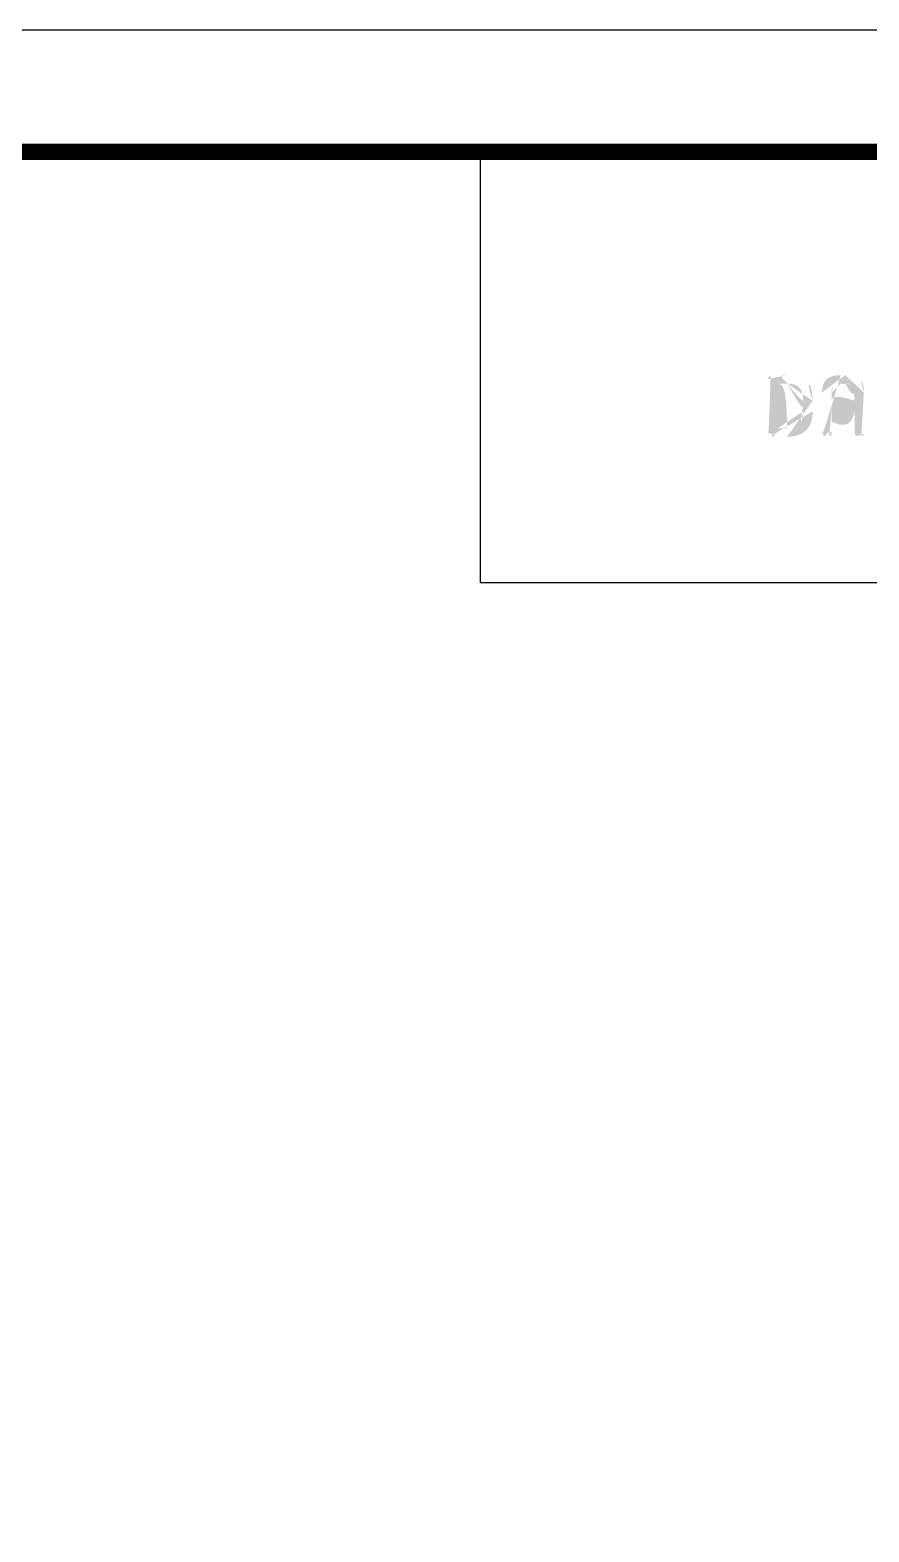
# Model space of a CAD drawing. Extents: x 16296681342 to 16296681993, y -37409617900 to -37409617423.
# Drawn here: x 16296681837.9 to 16296681914.2, y -37409617559.7 to -37409617423.2 of the extents above; entities that cross this region are included whole.
import ezdxf

# ---------------------------------------------------------------- set-up
doc = ezdxf.new("R2010")
doc.units = 0
doc.header["$LTSCALE"] = 10
doc.header["$MEASUREMENT"] = 0
doc.layers.get('0').update_dxf_attribs({"linetype": 'CONTINUOUS'})

msp = doc.modelspace()

# ---------------------------------------------------------------- hatches: boundary and pattern name
h = msp.add_hatch(color=5)
edge = h.paths.add_edge_path()
edge.add_spline(control_points=[(16296681909.04793, -37409617456.843681), (16296681909.04793, -37409617455.331802), (16296681908.2416, -37409617454.529694), (16296681906.71574, -37409617454.529694)], knot_values=[7, 7, 7, 7, 8, 8, 8, 8], degree=3, periodic=0)
edge.add_spline(control_points=[(16296681906.71574, -37409617454.529694), (16296681906.156839, -37409617454.529694), (16296681905.44886, -37409617454.563278), (16296681905.218571, -37409617454.601784)], knot_values=[0, 0, 0, 0, 1, 1, 1, 1], degree=3, periodic=0)
edge.add_spline(control_points=[(16296681905.218571, -37409617454.601784), (16296681905.074739, -37409617454.626961), (16296681904.98094, -37409617454.733368), (16296681904.98094, -37409617454.877541), (16296681904.98094, -37409617454.877541), (16296681904.98094, -37409617459.774292), (16296681904.98094, -37409617459.774292)], knot_values=[1, 1, 1, 1, 2, 2, 2, 3, 3, 3, 3], degree=3, periodic=0)
edge.add_spline(control_points=[(16296681904.98094, -37409617459.774292), (16296681904.98094, -37409617459.92688), (16296681905.074739, -37409617460.028374), (16296681905.22802, -37409617460.061974)], knot_values=[3, 3, 3, 3, 4, 4, 4, 4], degree=3, periodic=0)
edge.add_spline(control_points=[(16296681905.22802, -37409617460.061974), (16296681905.44886, -37409617460.090683), (16296681906.151939, -37409617460.127083), (16296681906.71574, -37409617460.127083)], knot_values=[4, 4, 4, 4, 5, 5, 5, 5], degree=3, periodic=0)
edge.add_spline(control_points=[(16296681906.71574, -37409617460.127083), (16296681908.2416, -37409617460.127083), (16296681909.04793, -37409617459.325653), (16296681909.04793, -37409617457.810287), (16296681909.04793, -37409617457.810287), (16296681909.04793, -37409617456.843681), (16296681909.04793, -37409617456.843681)], knot_values=[5, 5, 5, 5, 6, 6, 6, 7, 7, 7, 7], degree=3, periodic=0)
edge = h.paths.add_edge_path(flags=16)
edge.add_spline(control_points=[(16296681906.710831, -37409617455.28492), (16296681907.728201, -37409617455.28492), (16296681908.181761, -37409617455.768562), (16296681908.181761, -37409617456.843681), (16296681908.181761, -37409617456.843681), (16296681908.181761, -37409617457.085312), (16296681908.181761, -37409617457.326988)], knot_values=[4, 4, 4, 4, 5, 5, 5, 5.5, 5.5, 5.5, 5.5], degree=3, periodic=0)
edge.add_spline(control_points=[(16296681908.181761, -37409617457.326988), (16296681908.181761, -37409617457.568619), (16296681908.181761, -37409617457.810287), (16296681908.181761, -37409617457.810287)], knot_values=[5.5, 5.5, 5.5, 5.5, 6, 6, 6, 6], degree=3, periodic=0)
edge.add_spline(control_points=[(16296681908.181761, -37409617457.810287), (16296681908.181761, -37409617458.860199), (16296681907.699499, -37409617459.372559), (16296681906.71574, -37409617459.372559)], knot_values=[0, 0, 0, 0, 1, 1, 1, 1], degree=3, periodic=0)
edge.add_spline(control_points=[(16296681906.71574, -37409617459.372559), (16296681906.715719, -37409617459.372559), (16296681906.039249, -37409617459.361343), (16296681905.863911, -37409617459.354347), (16296681905.863911, -37409617459.354347), (16296681905.863911, -37409617455.32621), (16296681905.863911, -37409617455.32621)], knot_values=[1.00001, 1.00001, 1.00001, 1.00001, 2, 2, 2, 3, 3, 3, 3], degree=3, periodic=0)
edge.add_spline(control_points=[(16296681905.863911, -37409617455.32621), (16296681906.216681, -37409617455.289093), (16296681906.710831, -37409617455.28492), (16296681906.710831, -37409617455.28492)], knot_values=[3, 3, 3, 3, 4, 4, 4, 4], degree=3, periodic=0)
h = msp.add_hatch(color=5)
edge = h.paths.add_edge_path()
edge.add_spline(control_points=[(16296681913.69516, -37409617456.106644), (16296681913.69516, -37409617455.016144), (16296681913.169861, -37409617454.529694), (16296681912.00131, -37409617454.529694)], knot_values=[13, 13, 13, 13, 14, 14, 14, 14], degree=3, periodic=0)
edge.add_spline(control_points=[(16296681912.00131, -37409617454.529694), (16296681912.001301, -37409617454.529694), (16296681911.57436, -37409617454.529694), (16296681911.57436, -37409617454.529694)], knot_values=[0.00001, 0.00001, 0.00001, 0.00001, 1, 1, 1, 1], degree=3, periodic=0)
edge.add_spline(control_points=[(16296681911.57436, -37409617454.529694), (16296681910.405809, -37409617454.529694), (16296681909.88995, -37409617455.016144), (16296681909.88995, -37409617456.106644), (16296681909.88995, -37409617456.106644), (16296681909.88995, -37409617459.838707), (16296681909.88995, -37409617459.838707)], knot_values=[1, 1, 1, 1, 2, 2, 2, 3, 3, 3, 3], degree=3, periodic=0)
edge.add_spline(control_points=[(16296681909.88995, -37409617459.838707), (16296681909.88995, -37409617459.969589), (16296681909.990749, -37409617460.076683), (16296681910.122681, -37409617460.076683)], knot_values=[3, 3, 3, 3, 4, 4, 4, 4], degree=3, periodic=0)
edge.add_spline(control_points=[(16296681910.122681, -37409617460.076683), (16296681910.12269, -37409617460.076683), (16296681910.530399, -37409617460.076683), (16296681910.530399, -37409617460.076683)], knot_values=[4.00001, 4.00001, 4.00001, 4.00001, 5, 5, 5, 5], degree=3, periodic=0)
edge.add_spline(control_points=[(16296681910.530399, -37409617460.076683), (16296681910.667231, -37409617460.076683), (16296681910.763121, -37409617459.949287), (16296681910.763121, -37409617459.838707), (16296681910.763121, -37409617459.838707), (16296681910.763121, -37409617459.301666), (16296681910.763121, -37409617458.753708)], knot_values=[5, 5, 5, 5, 6, 6, 6, 6.5, 6.5, 6.5, 6.5], degree=3, periodic=0)
edge.add_spline(control_points=[(16296681910.763121, -37409617458.753708), (16296681910.763121, -37409617458.20575), (16296681910.763121, -37409617457.646851), (16296681910.763121, -37409617457.603119), (16296681910.763121, -37409617457.603119), (16296681912.82164, -37409617457.603119), (16296681912.82164, -37409617457.603119)], knot_values=[6.5, 6.5, 6.5, 6.5, 7, 7, 7, 8, 8, 8, 8], degree=3, periodic=0)
edge.add_spline(control_points=[(16296681912.82164, -37409617457.603119), (16296681912.82164, -37409617457.690567), (16296681912.82164, -37409617459.838707), (16296681912.82164, -37409617459.838707)], knot_values=[8, 8, 8, 8, 9, 9, 9, 9], degree=3, periodic=0)
edge.add_spline(control_points=[(16296681912.82164, -37409617459.838707), (16296681912.82164, -37409617459.97448), (16296681912.92734, -37409617460.076683), (16296681913.052271, -37409617460.076683)], knot_values=[9, 9, 9, 9, 10, 10, 10, 10], degree=3, periodic=0)
edge.add_spline(control_points=[(16296681913.052271, -37409617460.076683), (16296681913.05228, -37409617460.076683), (16296681913.46244, -37409617460.076683), (16296681913.46244, -37409617460.076683)], knot_values=[10.00001, 10.00001, 10.00001, 10.00001, 11, 11, 11, 11], degree=3, periodic=0)
edge.add_spline(control_points=[(16296681913.46244, -37409617460.076683), (16296681913.59927, -37409617460.076683), (16296681913.69516, -37409617459.944382), (16296681913.69516, -37409617459.838707), (16296681913.69516, -37409617459.838707), (16296681913.69516, -37409617456.106644), (16296681913.69516, -37409617456.106644)], knot_values=[11, 11, 11, 11, 12, 12, 12, 13, 13, 13, 13], degree=3, periodic=0)
edge = h.paths.add_edge_path(flags=16)
edge.add_spline(control_points=[(16296681910.763121, -37409617456.106644), (16296681910.763121, -37409617455.415092), (16296681910.960159, -37409617455.30101), (16296681911.57436, -37409617455.30101)], knot_values=[2, 2, 2, 2, 3, 3, 3, 3], degree=3, periodic=0)
edge.add_spline(control_points=[(16296681911.57436, -37409617455.30101), (16296681911.57436, -37409617455.30101), (16296681912.00131, -37409617455.30101), (16296681912.00131, -37409617455.30101)], knot_values=[3.00001, 3.00001, 3.00001, 3.00001, 4, 4, 4, 4], degree=3, periodic=0)
edge.add_spline(control_points=[(16296681912.00131, -37409617455.30101), (16296681912.61797, -37409617455.30101), (16296681912.82164, -37409617455.415092), (16296681912.82164, -37409617456.106644)], knot_values=[4, 4, 4, 4, 5, 5, 5, 5], degree=3, periodic=0)
edge.add_spline(control_points=[(16296681912.82164, -37409617456.106644), (16296681912.82164, -37409617456.106659), (16296681912.82164, -37409617456.770187), (16296681912.82164, -37409617456.835258)], knot_values=[5.00001, 5.00001, 5.00001, 5.00001, 6, 6, 6, 6], degree=3, periodic=0)
edge.add_spline(control_points=[(16296681912.82164, -37409617456.835258), (16296681912.82164, -37409617456.835258), (16296681910.763121, -37409617456.835258), (16296681910.763121, -37409617456.835258)], knot_values=[0, 0, 0, 0, 1, 1, 1, 1], degree=3, periodic=0)
edge.add_spline(control_points=[(16296681910.763121, -37409617456.835258), (16296681910.763121, -37409617456.770187), (16296681910.763121, -37409617456.106644), (16296681910.763121, -37409617456.106644)], knot_values=[1, 1, 1, 1, 2, 2, 2, 2], degree=3, periodic=0)

# ---------------------------------------------------------------- linework, layer by layer
at = {"color": 5, "ltscale": 0.5}
msp.add_line((16296681878.864639, -37409617473.412453), (16296681878.864639, -37409617434.225212), dxfattribs=at)
at = {"color": 5, "ltscale": 40}
msp.add_line((16296681982.90774, -37409617473.412453), (16296681878.864639, -37409617473.412453), dxfattribs=at)
at = {"ltscale": 0.5}
msp.add_lwpolyline([(16296681342.439421, -37409617900.150017), (16296681993.439421, -37409617900.150017), (16296681993.439421, -37409617423.150017), (16296681342.439421, -37409617423.150017)], close=True, dxfattribs=at)
at = {"color": 5, "linetype": 'ByBlock', "lineweight": 200, "const_width": 1.5}
msp.add_lwpolyline([(16296681352.907619, -37409617879.725304), (16296681982.907619, -37409617879.725304), (16296681982.907619, -37409617434.225304), (16296681352.907619, -37409617434.225304)], close=True, dxfattribs=at)

doc.saveas('drawing.dxf')
